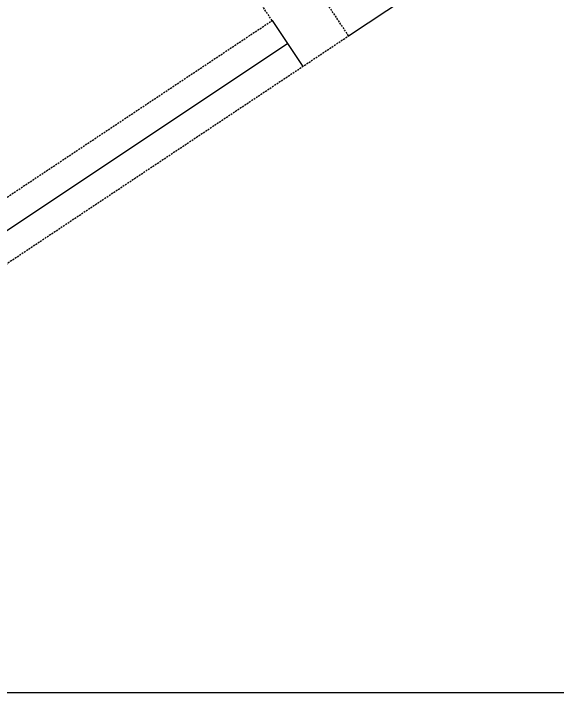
# Model space of a CAD drawing. Header units: inches. Extents: x 15 to 22798, y 21 to 21519.
# Drawn here: x 1128 to 1423.6, y 3116.6 to 3485.7 of the extents above; entities that cross this region are included whole.
import ezdxf

# ---------------------------------------------------------------- set-up
doc = ezdxf.new("R2010")
doc.units = ezdxf.units.IN
doc.header["$MEASUREMENT"] = 0
doc.linetypes.add('DASHEDX2', pattern=[1.5, 1, -0.5])

msp = doc.modelspace()

# ---------------------------------------------------------------- linework, layer by layer
for p, q in [((1310.13, 3473.62), (1934.14, 3889.92)), ((1268.53, 3481.94), (1285.17, 3456.98))]:
    msp.add_line(p, q)
msp.add_lwpolyline([(14.67, 3116.6), (2014.67, 3116.6), (2014.67, 5116.6), (14.67, 5116.6)], close=True)
at = {"linetype": 'DASHEDX2'}
for points in [[(555.74, 4605.21), (89.79, 4294.57), (844.18, 3162.98), (1310.13, 3473.62)], [(547.42, 4563.6), (131.39, 4286.25), (852.51, 3204.59), (1268.53, 3481.94)]]:
    msp.add_lwpolyline(points, close=True, dxfattribs=at)
msp.add_lwpolyline([(860.83, 3192.11), (1276.85, 3469.46)])

doc.saveas('drawing.dxf')
